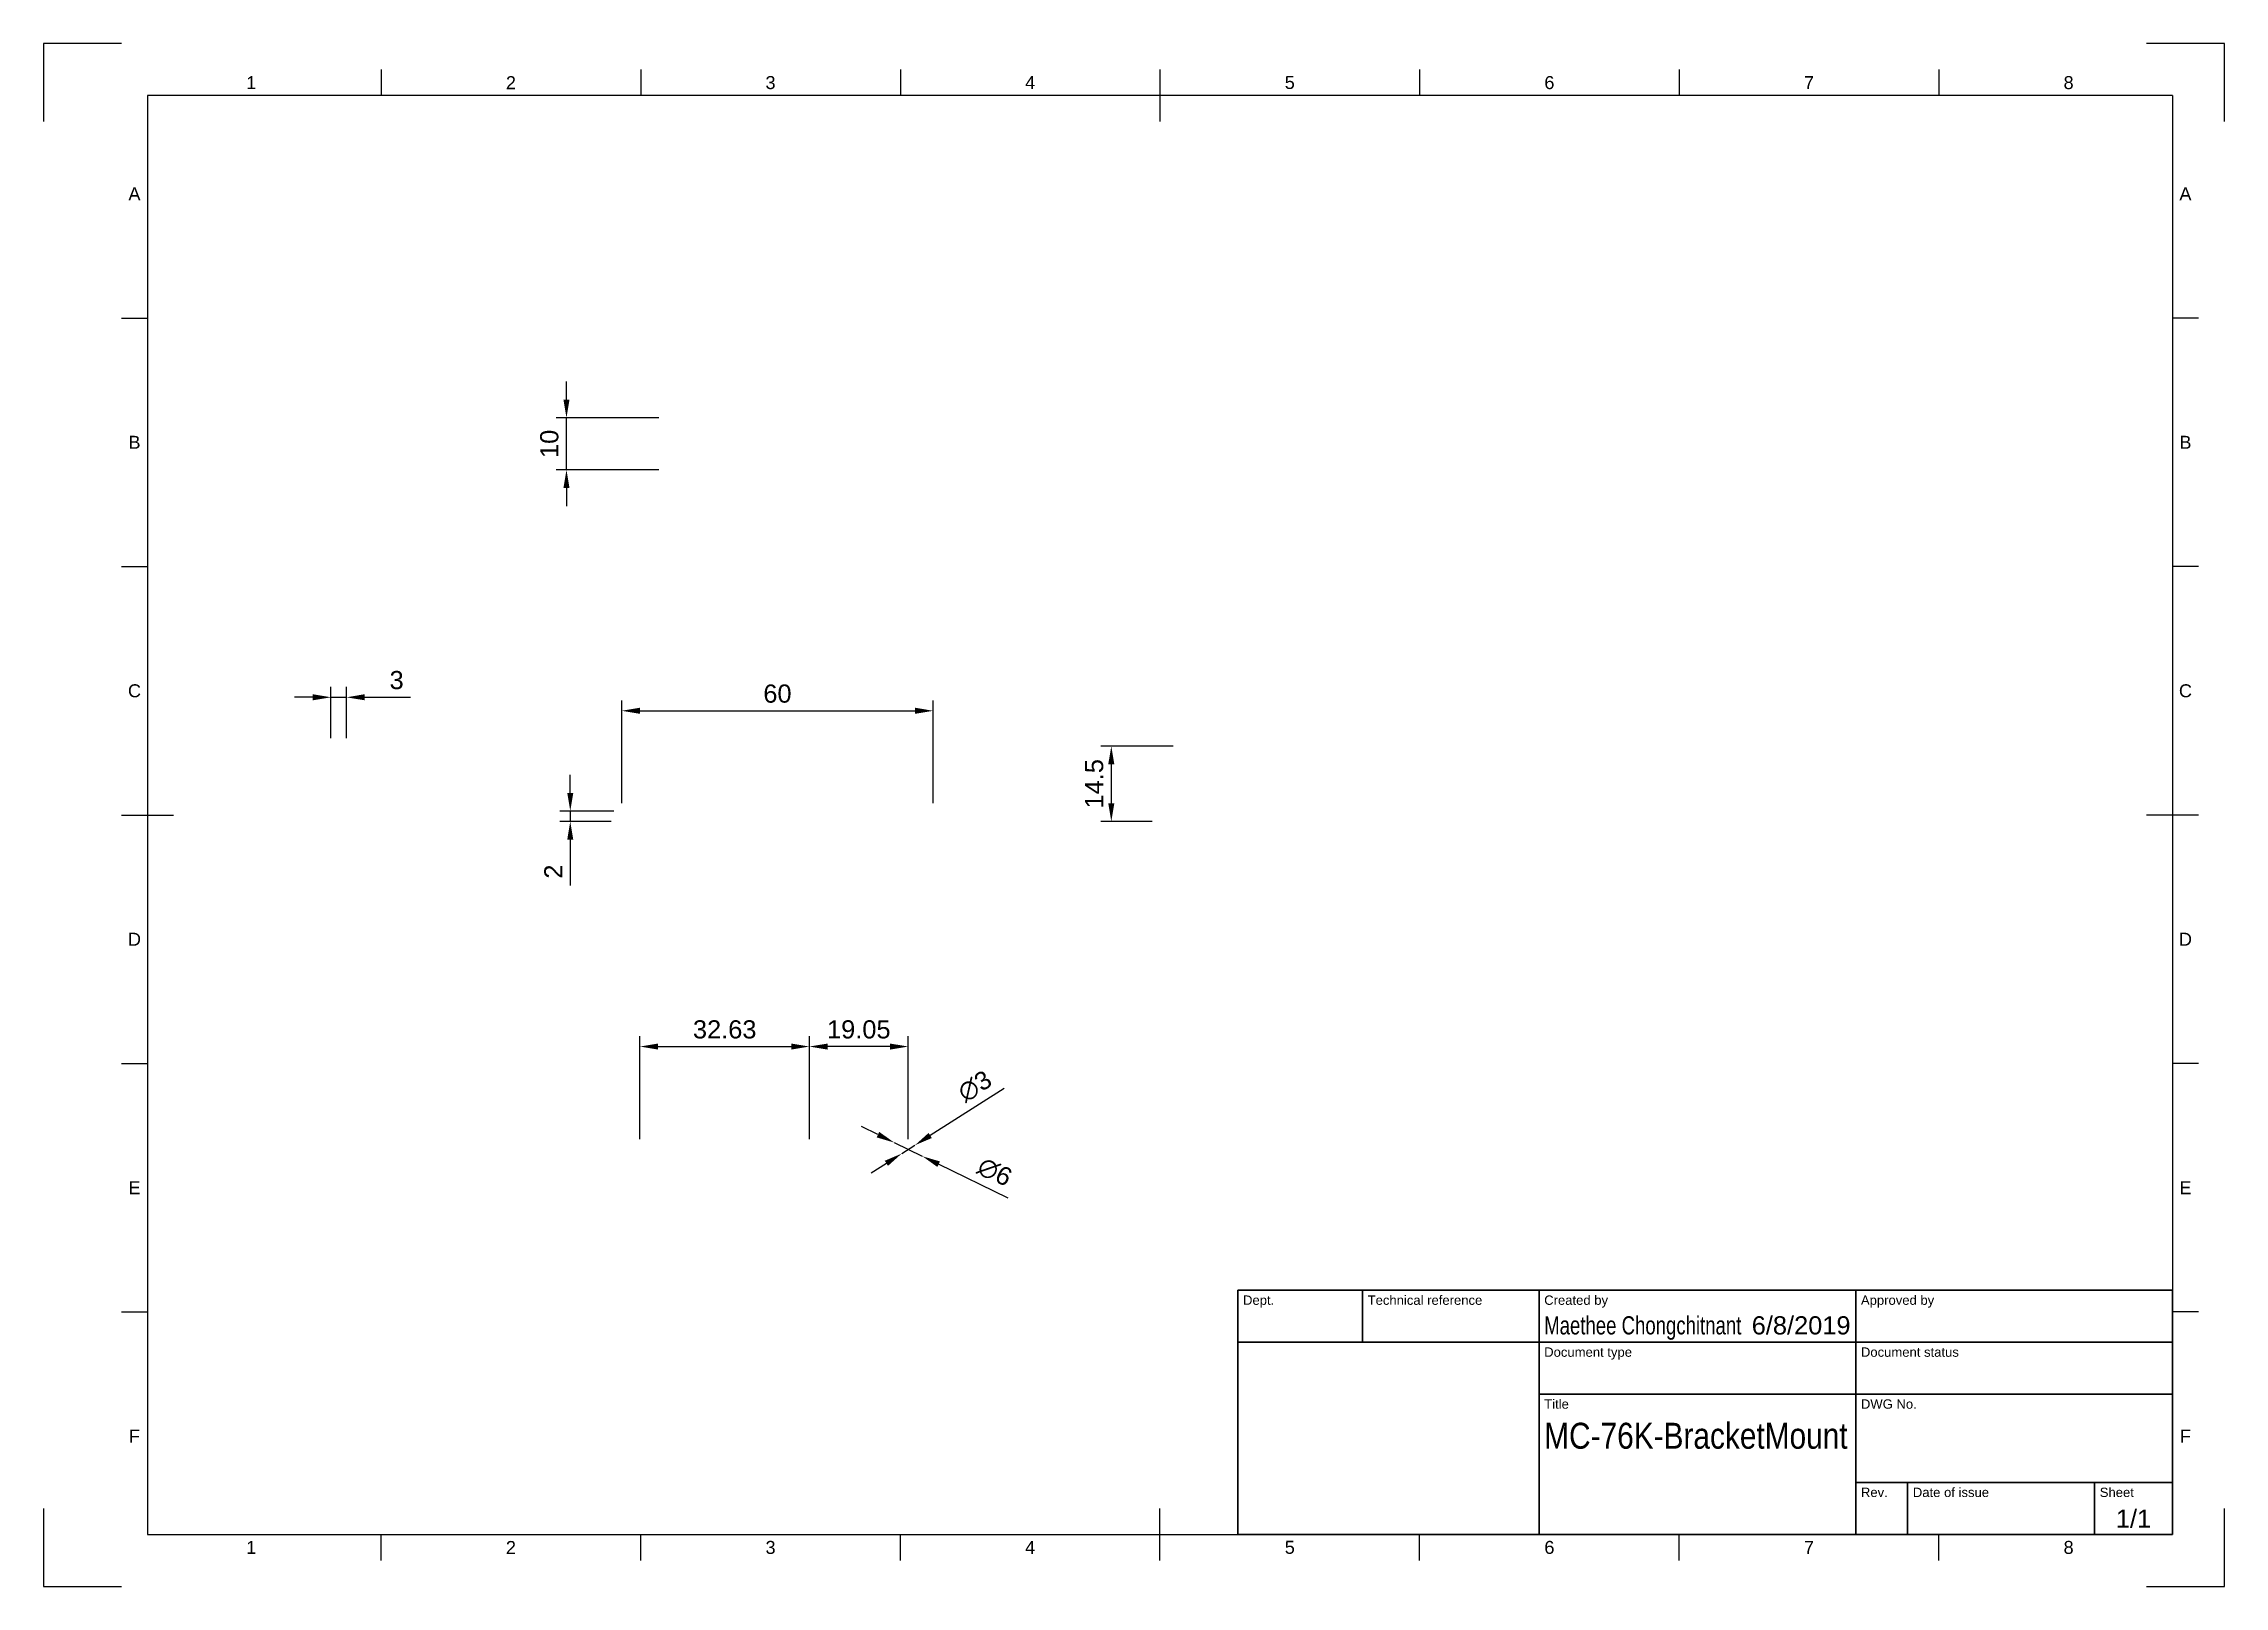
# Paper-space layout 'Sheet1' of a CAD drawing. Header units: millimetres. Extents: x 0 to 420, y 0 to 297.
import ezdxf
from ezdxf.enums import TextEntityAlignment as Align

# ---------------------------------------------------------------- set-up
doc = ezdxf.new("R2010")
doc.units = ezdxf.units.MM
doc.header["$LTSCALE"] = 0.75
for name, color, linetype, lineweight in [('Border', 7, 'Continuous', 25), ('Dimensions', 7, 'Continuous', 25), ('TitleBlock', 7, 'Continuous', 35)]:
    doc.layers.add(name, color=color, linetype=linetype, lineweight=lineweight)
doc.styles.add('FusionTitle', font='')
doc.styles.get("Standard").update_dxf_attribs({"font": 'arial.ttf'})
doc.styles.get('FusionTitle').set_extended_font_data('Arial Unicode MS')
doc.dimstyles.new('ISO-25', dxfattribs={"dimtxt": 3.5, "dimasz": 3.5, "dimexe": 2, "dimexo": 2, "dimgap": 1.5, "dimtad": 1, "dimzin": 12, "dimdsep": 46, "dimtxsty": 'Standard', "dimcen": 0, "dimclrd": 256, "dimclre": 256, "dimclrt": 256, "dimazin": 3, "dimtp": 0.1, "dimtm": 0.1, "dimtfac": 0.714, "dimtmove": 0, "dimatfit": 3, "dimfxl": 1, "dimtzin": 12, "dimarcsym": 0})

# ---------------------------------------------------------------- blocks, each defined once
blk = doc.blocks.new('ISO_A3_SHEET')
at = {"layer": 'Border'}
for p, q in [((15, 297), (0, 297)), ((0, 297), (0, 282)), ((420, 297), (405, 297)), ((420, 282), (420, 297)), ((65, 292), (65, 287)), ((115, 292), (115, 287)), ((165, 292), (165, 287)), ((215, 292), (215, 282)), ((265, 292), (265, 287)), ((315, 292), (315, 287)), ((365, 292), (365, 287)), ((410, 287), (20, 287)), ((20, 287), (20, 10)), ((410, 287), (410, 10)), ((15, 244.16666), (20, 244.16666)), ((415, 244.16666), (410, 244.16666)), ((15, 196.33333), (20, 196.33333)), ((415, 196.33333), (410, 196.33333)), ((15, 148.5), (25, 148.5)), ((415, 148.5), (405, 148.5)), ((15, 100.66667), (20, 100.66667)), ((415, 100.66667), (410, 100.66667)), ((15, 52.83334), (20, 52.83334)), ((415, 52.83334), (410, 52.83334)), ((0, 15), (0, 0)), ((215, 5), (215, 15)), ((420, 0), (420, 15)), ((20, 10), (410, 10)), ((65, 5), (65, 10)), ((115, 5), (115, 10)), ((165, 5), (165, 10)), ((265, 5), (265, 10)), ((315, 5), (315, 10)), ((365, 5), (365, 10)), ((0, 0), (15, 0)), ((405, 0), (420, 0))]:
    blk.add_line(p, q, dxfattribs=at)
at = {"layer": 'Border', "style": 'FusionTitle'}
for s, p in [('1', (40, 289.5)), ('2', (90, 289.5)), ('3', (140, 289.5)), ('4', (190, 289.5)), ('5', (240, 289.5)), ('6', (290, 289.5)), ('7', (340, 289.5)), ('8', (390, 289.5)), ('A', (17.5, 268.08333)), ('A', (412.5, 268.08333)), ('B', (17.5, 220.25)), ('B', (412.5, 220.25)), ('C', (17.5, 172.41667)), ('C', (412.5, 172.41667)), ('D', (17.5, 124.58334)), ('D', (412.5, 124.58334)), ('E', (17.5, 76.75001)), ('E', (412.5, 76.75001)), ('F', (17.5, 28.91668)), ('F', (412.5, 28.91668)), ('1', (40, 7.5)), ('2', (90, 7.5)), ('3', (140, 7.5)), ('4', (190, 7.5)), ('5', (240, 7.5)), ('6', (290, 7.5)), ('7', (340, 7.5)), ('8', (390, 7.5))]:
    blk.add_text(s, height=2.5, dxfattribs=at).set_placement(p, align=Align.MIDDLE)
blk = doc.blocks.new('ISO_TITLEBLOCK')
at = {"layer": 'TitleBlock'}
for p, q in [((0, 47), (-180, 47)), ((-180, 47), (-180, 0)), ((-156, 37), (-156, 47)), ((-122, 0), (-122, 47)), ((-61, 0), (-61, 47)), ((0, 0), (0, 47)), ((-180, 37), (0, 37)), ((-122, 27), (0, 27)), ((-61, 10), (0, 10)), ((-51, 0), (-51, 10)), ((-15, 0), (-15, 10)), ((-180, 0), (0, 0))]:
    blk.add_line(p, q, dxfattribs=at)
at = {"layer": 'TitleBlock', "style": 'FusionTitle'}
for s, p in [('Dept.', (-179, 46)), ('Technical reference', (-155, 46)), ('Created by', (-121, 46)), ('Approved by', (-60, 46)), ('Document type', (-121, 36)), ('Document status', (-60, 36)), ('Title', (-121, 26)), ('DWG No.', (-60, 26)), ('Rev.', (-60, 9)), ('Date of issue', (-50, 9)), ('Sheet', (-14, 9))]:
    blk.add_text(s, height=1.8, dxfattribs=at).set_placement(p, align=Align.TOP_LEFT)
for tag, p, height in [('DEPT', (-179, 38.5), 3.5), ('TECHNICAL_REFERENCE', (-155, 38.5), 3.5), ('CREATED_BY', (-121, 38.5), 3.5), ('APPROVED_BY', (-60, 38.5), 3.5), ('DOCUMENT_TYPE', (-121, 28.5), 3.5), ('DOCUMENT_STATUS', (-60, 28.5), 3.5), ('TITLE_1', (-121, 16.5), 5), ('TITLE_2', (-121, 9), 5), ('TITLE_3', (-121, 1.5), 5), ('DATE_OF_ISSUE', (-50, 1.5), 3.5)]:
    blk.add_attdef(tag, p, '', height=height, dxfattribs=at)
for tag, p in [('CREATED_DATE', (-62, 38.5)), ('APPROVED_DATE', (-1, 38.5))]:
    blk.add_attdef(tag, text='', height=3.5, dxfattribs=at).set_placement(p, align=Align.RIGHT)
for tag, height, p in [('DRAWING_NUMBER', 5, (-30.5, 16.6)), ('REV', 3.5, (-56, 3.1)), ('SHEET', 3.5, (-7.5, 3.1))]:
    blk.add_attdef(tag, text='', height=height, dxfattribs=at).set_placement(p, align=Align.MIDDLE)
blk = doc.blocks.new('*D29')
at = {"layer": 'Defpoints', "color": 0, "transparency": 16777216}
for p in [(100.7, 224.95), (120.5, 224.95), (120.5, 214.95)]:
    blk.add_point(p, dxfattribs=at)
at = {"layer": 'Dimensions', "lineweight": -2, "transparency": 16777216}
for p, q in [((100.7, 228.45), (100.7, 231.95)), ((118.5, 224.95), (98.7, 224.95)), ((100.7, 214.95), (100.7, 224.95)), ((118.5, 214.95), (98.7, 214.95)), ((100.7, 211.45), (100.7, 207.95))]:
    blk.add_line(p, q, dxfattribs=at)
at = {"layer": 'Dimensions', "transparency": 16777216}
for points in [[(100.12, 228.45), (101.28, 228.45), (100.7, 224.95)], [(100.12, 211.45), (101.28, 211.45), (100.7, 214.95)]]:
    blk.add_solid(points, dxfattribs=at)
at = {"layer": 'Dimensions', "transparency": 16777216, "insert": (97.41, 219.95), "char_height": 3.5, "attachment_point": 5, "rotation": 90}
blk.add_mtext('10', dxfattribs=at)
blk = doc.blocks.new('*D30')
at = {"layer": 'Defpoints', "color": 0, "transparency": 16777216}
for p in [(171.33, 168.56), (111.33, 148.76), (171.33, 148.76)]:
    blk.add_point(p, dxfattribs=at)
at = {"layer": 'Dimensions', "lineweight": -2, "transparency": 16777216}
for p, q in [((111.33, 150.76), (111.33, 170.56)), ((114.83, 168.56), (167.83, 168.56)), ((171.33, 150.76), (171.33, 170.56))]:
    blk.add_line(p, q, dxfattribs=at)
at = {"layer": 'Dimensions', "transparency": 16777216}
for points in [[(114.83, 169.15), (114.83, 167.98), (111.33, 168.56)], [(167.83, 169.15), (167.83, 167.98), (171.33, 168.56)]]:
    blk.add_solid(points, dxfattribs=at)
at = {"layer": 'Dimensions', "transparency": 16777216, "insert": (141.33, 171.85), "char_height": 3.5, "attachment_point": 5}
blk.add_mtext('60', dxfattribs=at)
blk = doc.blocks.new('*D31')
at = {"layer": 'Defpoints', "color": 0, "transparency": 16777216}
for p in [(101.43, 147.26), (111.33, 147.26), (111.83, 149.26)]:
    blk.add_point(p, dxfattribs=at)
at = {"layer": 'Dimensions', "lineweight": -2, "transparency": 16777216}
for p, q in [((101.43, 152.76), (101.43, 156.26)), ((109.83, 149.26), (99.43, 149.26)), ((109.33, 147.26), (99.43, 147.26)), ((101.43, 149.26), (101.43, 147.26)), ((101.43, 143.76), (101.43, 134.95))]:
    blk.add_line(p, q, dxfattribs=at)
at = {"layer": 'Dimensions', "transparency": 16777216}
for points in [[(100.85, 152.76), (102.01, 152.76), (101.43, 149.26)], [(100.85, 143.76), (102.01, 143.76), (101.43, 147.26)]]:
    blk.add_solid(points, dxfattribs=at)
at = {"layer": 'Dimensions', "transparency": 16777216, "insert": (98.17, 137.6), "char_height": 3.5, "attachment_point": 5, "rotation": 90}
blk.add_mtext('2', dxfattribs=at)
blk = doc.blocks.new('*D32')
at = {"layer": 'Defpoints', "color": 0, "transparency": 16777216}
for p in [(219.53, 161.76), (205.63, 147.26), (215.53, 147.26)]:
    blk.add_point(p, dxfattribs=at)
at = {"layer": 'Dimensions', "lineweight": -2, "transparency": 16777216}
for p, q in [((217.53, 161.76), (203.63, 161.76)), ((205.63, 158.26), (205.63, 150.76)), ((213.53, 147.26), (203.63, 147.26))]:
    blk.add_line(p, q, dxfattribs=at)
at = {"layer": 'Dimensions', "transparency": 16777216}
for points in [[(205.04, 158.26), (206.21, 158.26), (205.63, 161.76)], [(205.04, 150.76), (206.21, 150.76), (205.63, 147.26)]]:
    blk.add_solid(points, dxfattribs=at)
at = {"layer": 'Dimensions', "transparency": 16777216, "insert": (202.34, 154.51), "char_height": 3.5, "attachment_point": 5, "rotation": 90}
blk.add_mtext('14.5', dxfattribs=at)
blk = doc.blocks.new('*D33')
at = {"layer": 'Defpoints', "color": 0, "transparency": 16777216}
for p in [(147.48, 103.92), (147.48, 84.12), (166.53, 84.12)]:
    blk.add_point(p, dxfattribs=at)
at = {"layer": 'Dimensions', "lineweight": -2, "transparency": 16777216}
for p, q in [((147.48, 86.12), (147.48, 105.92)), ((166.53, 86.12), (166.53, 105.92)), ((163.03, 103.92), (150.98, 103.92))]:
    blk.add_line(p, q, dxfattribs=at)
at = {"layer": 'Dimensions', "transparency": 16777216}
for points in [[(150.98, 104.5), (150.98, 103.34), (147.48, 103.92)], [(163.03, 104.5), (163.03, 103.34), (166.53, 103.92)]]:
    blk.add_solid(points, dxfattribs=at)
at = {"layer": 'Dimensions', "transparency": 16777216, "insert": (157, 107.21), "char_height": 3.5, "attachment_point": 5}
blk.add_mtext('19.05', dxfattribs=at)
blk = doc.blocks.new('*D34')
at = {"layer": 'Defpoints', "color": 0, "transparency": 16777216}
for p in [(147.48, 103.92), (114.85, 84.12), (147.48, 84.12)]:
    blk.add_point(p, dxfattribs=at)
at = {"layer": 'Dimensions', "lineweight": -2, "transparency": 16777216}
for p, q in [((114.85, 86.12), (114.85, 105.92)), ((147.48, 86.12), (147.48, 105.92)), ((118.35, 103.92), (143.98, 103.92))]:
    blk.add_line(p, q, dxfattribs=at)
at = {"layer": 'Dimensions', "transparency": 16777216}
for points in [[(118.35, 104.5), (118.35, 103.34), (114.85, 103.92)], [(143.98, 104.5), (143.98, 103.34), (147.48, 103.92)]]:
    blk.add_solid(points, dxfattribs=at)
at = {"layer": 'Dimensions', "transparency": 16777216, "insert": (131.17, 107.21), "char_height": 3.5, "attachment_point": 5}
blk.add_mtext('32.63', dxfattribs=at)
blk = doc.blocks.new('*D36')
at = {"layer": 'Defpoints', "color": 0, "transparency": 16777216}
for p in [(58.34, 171.16), (55.34, 161.26), (58.34, 161.26)]:
    blk.add_point(p, dxfattribs=at)
at = {"layer": 'Dimensions', "lineweight": -2, "transparency": 16777216}
for p, q in [((55.34, 163.26), (55.34, 173.16)), ((58.34, 163.26), (58.34, 173.16)), ((51.84, 171.16), (48.34, 171.16)), ((55.34, 171.16), (58.34, 171.16)), ((61.84, 171.16), (70.63, 171.16))]:
    blk.add_line(p, q, dxfattribs=at)
at = {"layer": 'Dimensions', "transparency": 16777216}
for points in [[(51.84, 171.75), (51.84, 170.58), (55.34, 171.16)], [(61.84, 171.75), (61.84, 170.58), (58.34, 171.16)]]:
    blk.add_solid(points, dxfattribs=at)
at = {"layer": 'Dimensions', "transparency": 16777216, "insert": (67.99, 174.45), "char_height": 3.5, "attachment_point": 5}
blk.add_mtext('3', dxfattribs=at)
blk = doc.blocks.new('*D37')
at = {"layer": 'Defpoints', "color": 0, "transparency": 16777216}
for p in [(167.8, 84.92), (165.26, 83.32)]:
    blk.add_point(p, dxfattribs=at)
at = {"layer": 'Dimensions', "lineweight": -2, "transparency": 16777216}
for p, q in [((185.01, 95.85), (170.75, 86.8)), ((165.26, 83.32), (167.8, 84.92)), ((162.31, 81.44), (159.35, 79.56))]:
    blk.add_line(p, q, dxfattribs=at)
at = {"layer": 'Dimensions', "transparency": 16777216}
for points in [[(170.44, 87.29), (171.06, 86.31), (167.8, 84.92)], [(162, 81.93), (162.62, 80.95), (165.26, 83.32)]]:
    blk.add_solid(points, dxfattribs=at)
at = {"layer": 'Dimensions', "transparency": 16777216, "insert": (179.35, 96.27), "char_height": 3.5, "attachment_point": 5, "rotation": 32.4088}
blk.add_mtext('∅3', dxfattribs=at)
blk = doc.blocks.new('*D38')
at = {"layer": 'Defpoints', "color": 0, "transparency": 16777216}
for p in [(163.83, 85.43), (169.23, 82.81)]:
    blk.add_point(p, dxfattribs=at)
at = {"layer": 'Dimensions', "lineweight": -2, "transparency": 16777216}
for p, q in [((160.68, 86.96), (157.54, 88.5)), ((163.83, 85.43), (169.23, 82.81)), ((185.79, 74.75), (172.37, 81.28))]:
    blk.add_line(p, q, dxfattribs=at)
at = {"layer": 'Dimensions', "transparency": 16777216}
for points in [[(160.94, 87.49), (160.43, 86.44), (163.83, 85.43)], [(172.63, 81.8), (172.12, 80.75), (169.23, 82.81)]]:
    blk.add_solid(points, dxfattribs=at)
at = {"layer": 'Dimensions', "transparency": 16777216, "insert": (183.18, 79.78), "char_height": 3.5, "attachment_point": 5, "rotation": 334.052}
blk.add_mtext('∅6', dxfattribs=at)

psp = doc.layouts.new('Sheet1')

# ---------------------------------------------------------------- block references
at = {"layer": 'Border'}
psp.add_blockref('ISO_A3_SHEET', (0, 0), dxfattribs=at)
at = {"layer": 'TitleBlock'}
ref = psp.add_blockref('ISO_TITLEBLOCK', (410, 10), dxfattribs=at)
ref.add_attrib('CREATED_DATE', '6/8/2019', dxfattribs={"height": 3.5, "style": 'FusionTitle'}).set_placement((348, 48.5), align=Align.RIGHT)
ref.add_attrib('SHEET', '1/1', dxfattribs={"height": 3.5, "style": 'FusionTitle'}).set_placement((402.5, 13.1), align=Align.MIDDLE)
ref.add_attrib('TITLE_1', 'MC-76K-BracketMount', (289, 26.5), dxfattribs={"height": 5, "style": 'FusionTitle', "width": 0.822816})
ref.add_attrib('CREATED_BY', 'Maethee Chongchitnant', (289, 48.5), dxfattribs={"height": 3.5, "style": 'FusionTitle', "width": 0.731509})

# ---------------------------------------------------------------- dimensions: what is measured, and where the dimension line sits
at = {"layer": 'Dimensions'}
for base, p1, p2, picture, middle in [((100.701, 224.954), (120.5, 214.954), (120.5, 224.954), '*D29', (97.414, 219.954)), ((205.626, 147.263), (219.525, 161.763), (215.525, 147.263), '*D32', (202.339, 154.513)), ((101.43, 147.263), (111.829, 149.263), (111.329, 147.263), '*D31', (98.172, 137.604))]:
    dim = psp.add_linear_dim(base=base, p1=p1, p2=p2, angle=90, dimstyle='ISO-25', override={"dimlfac": -1, "dimclrd": 256, "dimclre": 256}, dxfattribs=at)
    dim.commit()
    dim.dimension.update_dxf_attribs({"geometry": picture, "text_midpoint": middle})
for p1, p2, distance, picture, middle in [((55.341, 161.263), (58.341, 161.263), 9.899, '*D36', (67.987, 174.451)), ((114.854050187, 84.120270804), (147.479050187, 84.120270804), 19.798989873, '*D34', (131.166550187, 107.207459859))]:
    dim = psp.add_aligned_dim(p1=p1, p2=p2, distance=distance, dimstyle='ISO-25', override={"dimlfac": -1, "dimclrd": 256, "dimclre": 256}, dxfattribs=at)
    dim.commit()
    dim.dimension.update_dxf_attribs({"geometry": picture, "text_midpoint": middle})
for base, p1, p2, picture, middle in [((171.329, 168.562), (111.329, 148.763), (171.329, 148.763), '*D30', (141.329, 171.849)), ((147.479, 103.919), (166.529, 84.12), (147.479, 84.12), '*D33', (157.004, 107.206))]:
    dim = psp.add_linear_dim(base=base, p1=p1, p2=p2, dimstyle='ISO-25', override={"dimlfac": -1, "dimclrd": 256, "dimclre": 256}, dxfattribs=at)
    dim.commit()
    dim.dimension.update_dxf_attribs({"geometry": picture, "text_midpoint": middle})
for p1, p2, picture, middle in [((165.263, 83.316), (167.795, 84.924), '*D37', (181.164, 93.411)), ((163.831, 85.433), (169.227, 82.808), '*D38', (181.702, 76.737))]:
    dim = psp.add_diameter_dim_2p(p1=p1, p2=p2, dimstyle='ISO-25', override={"dimlfac": -1}, dxfattribs=at)
    dim.commit()
    dim.dimension.update_dxf_attribs({"geometry": picture, "text_midpoint": middle, "dimtype": 163})

doc.saveas('drawing.dxf')
